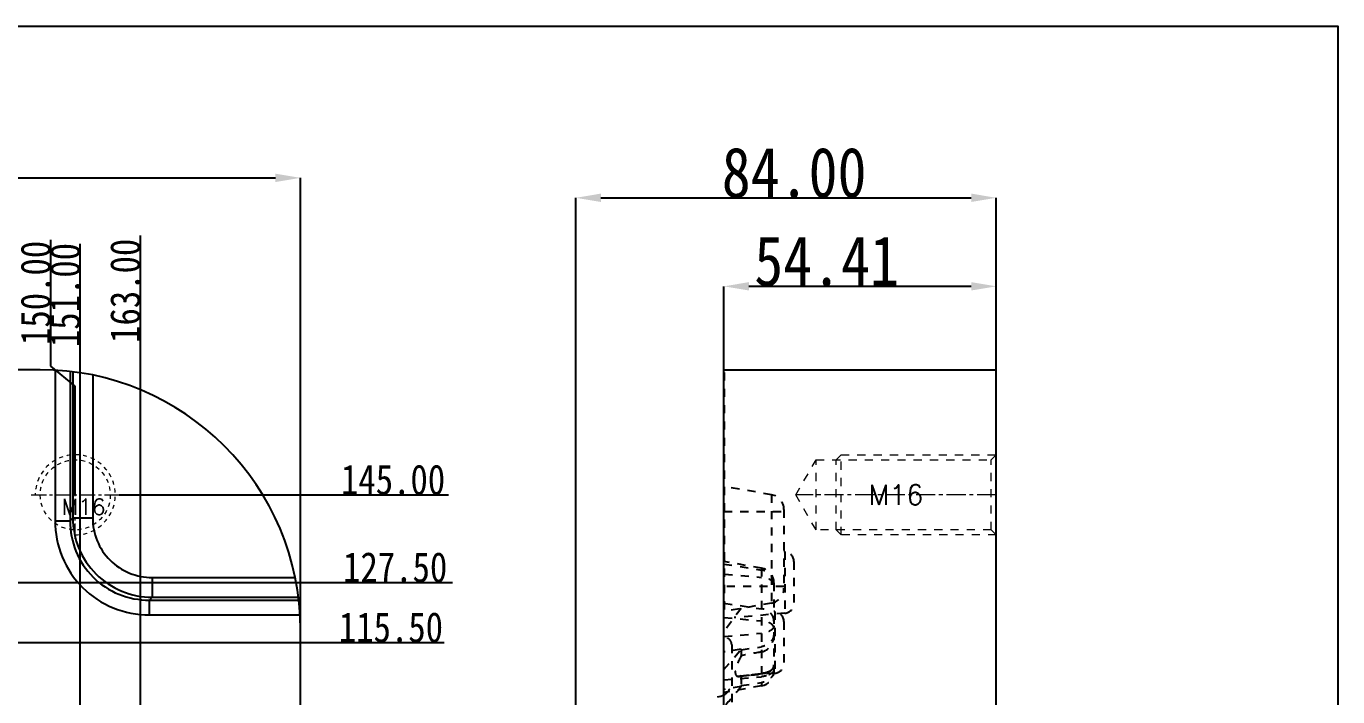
# Model space of a CAD drawing. Header units: millimetres. Extents: x -840 to 1682, y -9216 to -2117.
# Drawn here: x 512.3 to 774.4, y -5350.3 to -5216.3 of the extents above; entities that cross this region are included whole.
import ezdxf
from ezdxf.enums import TextEntityAlignment as Align

# ---------------------------------------------------------------- set-up
doc = ezdxf.new("R2010")
doc.units = ezdxf.units.MM
doc.header["$LTSCALE"] = 16.335
doc.header["$PDMODE"] = 3
doc.header["$PDSIZE"] = 8
doc.linetypes.add('CENTER', pattern=[0.6, 0.375, -0.075, 0.075, -0.075])
doc.linetypes.add('HIDDEN', pattern=[0.2, 0.1, -0.1])
doc.layers.get('0').update_dxf_attribs({"linetype": 'CONTINUOUS'})
doc.layers.get('Defpoints').update_dxf_attribs({"linetype": 'CONTINUOUS'})
doc.layers.add('DEFAULT_2', color=8, linetype='HIDDEN')
doc.layers.add('dim', color=82, linetype='CONTINUOUS', lineweight=9)
doc.layers.add('screw', color=33, linetype='CONTINUOUS', lineweight=13)
doc.styles.get("Standard").update_dxf_attribs({"font": 'txt', "width": 0.85})
doc.styles.add('TXT', font='txt.shx', dxfattribs={"bigfont": 'gbcbig.shx'})
doc.dimstyles.new('mold', dxfattribs={"dimtxt": 10, "dimasz": 5, "dimexe": 0, "dimexo": 0, "dimgap": 0, "dimtad": 1, "dimzin": 1, "dimdsep": 46, "dimtxsty": 'Standard', "dimcen": 0, "dimclrd": 4, "dimclre": 4, "dimclrt": 6, "dimazin": 0, "dimtfac": 1, "dimtofl": 0, "dimtmove": 0, "dimatfit": 3, "dimfxl": 0, "dimarcsym": 0})

# ---------------------------------------------------------------- blocks, each defined once
blk = doc.blocks.new('*D648')
at = {"color": 4, "lineweight": -2}
for p, q in [((622.11, -5377.13), (622.11, -5250.62)), ((627.11, -5250.62), (701.11, -5250.62)), ((706.11, -5284.97), (706.11, -5250.62))]:
    blk.add_line(p, q, dxfattribs=at)
at = {"color": 4}
for points in [[(627.11, -5249.78), (627.11, -5251.45), (622.11, -5250.62)], [(701.11, -5249.78), (701.11, -5251.45), (706.11, -5250.62)]]:
    blk.add_solid(points, dxfattribs=at)
at = {"layer": 'Defpoints', "color": 0}
for p in [(706.11, -5250.62), (706.11, -5284.97), (622.11, -5377.13)]:
    blk.add_point(p, dxfattribs=at)
at = {"color": 6, "insert": (665.73, -5245.62), "char_height": 10, "attachment_point": 5}
blk.add_mtext('84.00', dxfattribs=at)
blk = doc.blocks.new('*D649')
at = {"color": 4, "lineweight": -2}
for p, q in [((651.7, -5284.97), (651.7, -5268.31)), ((701.11, -5268.31), (656.7, -5268.31)), ((706.11, -5284.97), (706.11, -5268.31))]:
    blk.add_line(p, q, dxfattribs=at)
at = {"color": 4}
for points in [[(656.7, -5267.47), (656.7, -5269.14), (651.7, -5268.31)], [(701.11, -5267.47), (701.11, -5269.14), (706.11, -5268.31)]]:
    blk.add_solid(points, dxfattribs=at)
at = {"layer": 'Defpoints', "color": 0}
for p in [(651.7, -5268.31), (651.7, -5284.97), (706.11, -5284.97)]:
    blk.add_point(p, dxfattribs=at)
at = {"color": 6, "insert": (672.22, -5263.31), "char_height": 10, "attachment_point": 5}
blk.add_mtext('54.41', dxfattribs=at)
blk = doc.blocks.new('screw_m16_g')
at = {"layer": 'screw', "color": 1, "linetype": 'CENTER', "ltscale": 0.497582}
for p, q in [((0, -8.8), (0, 8.8)), ((-8.8, 0), (8.8, 0))]:
    blk.add_line(p, q, dxfattribs=at)
at = {"layer": 'screw', "color": 33, "linetype": 'HIDDEN', "ltscale": 0.497582}
blk.add_circle((0, 0), 7, dxfattribs=at)
at = {"layer": 'screw', "color": 92, "linetype": 'HIDDEN', "ltscale": 0.497582}
blk.add_arc((0, 0), 8, 270, 180, dxfattribs=at)
at = {"layer": 'screw', "color": 6, "style": 'TXT'}
blk.add_text('M16', height=3.2, dxfattribs=at).set_placement((-2.72, -4))
blk = doc.blocks.new('*D707')
at = {"color": 4, "lineweight": -2}
for p, q in [((177.1, -5336.97), (177.1, -5246.64)), ((182.1, -5246.64), (562.1, -5246.64)), ((567.1, -5336.97), (567.1, -5246.64))]:
    blk.add_line(p, q, dxfattribs=at)
at = {"color": 4}
for points in [[(182.1, -5245.8), (182.1, -5247.47), (177.1, -5246.64)], [(562.1, -5245.8), (562.1, -5247.47), (567.1, -5246.64)]]:
    blk.add_solid(points, dxfattribs=at)
at = {"layer": 'Defpoints', "color": 0}
for p in [(567.1, -5246.64), (177.1, -5336.97), (567.1, -5336.97)]:
    blk.add_point(p, dxfattribs=at)
at = {"color": 6, "insert": (358.06, -5241.64), "char_height": 10, "attachment_point": 5}
blk.add_mtext('390.00', dxfattribs=at)
blk = doc.blocks.new('*D721')
at = {"layer": 'Defpoints', "color": 0}
for p in [(492.5, -5339.47), (574.55, -5339.47), (372.1, -5454.97)]:
    blk.add_point(p, dxfattribs=at)
at = {"layer": 'dim', "color": 4, "lineweight": -2}
blk.add_line((492.5, -5339.47), (595.8, -5339.47), dxfattribs=at)
at = {"layer": 'dim', "color": 6, "insert": (585.17, -5336.47), "char_height": 6, "attachment_point": 5}
blk.add_mtext('115.50', dxfattribs=at)
blk = doc.blocks.new('*D722')
at = {"layer": 'Defpoints', "color": 0}
for p in [(396.5, -5327.47), (574.55, -5327.47), (372.1, -5454.97)]:
    blk.add_point(p, dxfattribs=at)
at = {"layer": 'dim', "color": 4, "lineweight": -2}
blk.add_line((396.5, -5327.47), (597.5, -5327.47), dxfattribs=at)
at = {"layer": 'dim', "color": 6, "insert": (586.02, -5324.47), "char_height": 6, "attachment_point": 5}
blk.add_mtext('127.50', dxfattribs=at)
blk = doc.blocks.new('*D723')
at = {"layer": 'Defpoints', "color": 0}
for p in [(530.9, -5309.97), (574.55, -5309.97), (372.1, -5454.97)]:
    blk.add_point(p, dxfattribs=at)
at = {"layer": 'dim', "color": 4, "lineweight": -2}
blk.add_line((530.9, -5309.97), (596.65, -5309.97), dxfattribs=at)
at = {"layer": 'dim', "color": 6, "insert": (585.6, -5306.97), "char_height": 6, "attachment_point": 5}
blk.add_mtext('145.00', dxfattribs=at)
blk = doc.blocks.new('*D728')
at = {"layer": 'Defpoints', "color": 0}
for p in [(523.1, -5280.25), (523.1, -5369.07), (372.1, -5454.97)]:
    blk.add_point(p, dxfattribs=at)
at = {"layer": 'dim', "color": 4, "lineweight": -2}
blk.add_line((523.1, -5369.07), (523.1, -5259.85), dxfattribs=at)
at = {"layer": 'dim', "color": 6, "insert": (520.1, -5270.05), "char_height": 6, "attachment_point": 5, "rotation": 90}
blk.add_mtext('151.00', dxfattribs=at)
blk = doc.blocks.new('*D729')
at = {"layer": 'Defpoints', "color": 0}
for p in [(517.21, -5280.25), (522.1, -5309.97), (372.1, -5454.97)]:
    blk.add_point(p, dxfattribs=at)
at = {"layer": 'dim', "color": 4, "lineweight": -2}
for p, q in [((517.21, -5284.25), (517.21, -5259)), ((522.1, -5288.25), (517.21, -5284.25)), ((522.1, -5309.97), (522.1, -5288.25))]:
    blk.add_line(p, q, dxfattribs=at)
at = {"layer": 'dim', "color": 6, "insert": (514.21, -5269.62), "char_height": 6, "attachment_point": 5, "rotation": 90}
blk.add_mtext('150.00', dxfattribs=at)
blk = doc.blocks.new('*D730')
at = {"layer": 'Defpoints', "color": 0}
for p in [(535.1, -5280.25), (535.1, -5423.57), (372.1, -5454.97)]:
    blk.add_point(p, dxfattribs=at)
at = {"layer": 'dim', "color": 4, "lineweight": -2}
blk.add_line((535.1, -5423.57), (535.1, -5258.15), dxfattribs=at)
at = {"layer": 'dim', "color": 6, "insert": (532.1, -5269.2), "char_height": 6, "attachment_point": 5, "rotation": 90}
blk.add_mtext('163.00', dxfattribs=at)

msp = doc.modelspace()

# ---------------------------------------------------------------- linework, layer by layer
at = {"color": 7, "linetype": 'Continuous'}
for p, q in [((515.099, -5284.969), (229.099, -5284.969)), ((518.086, -5285.055), (518.086, -5315.167)), ((521.057, -5285.312), (521.057, -5315.167)), ((521.615, -5285.379), (521.615, -5314.609)), ((651.7, -5354.013), (651.7, -5284.969)), ((651.7, -5284.969), (706.105, -5284.969)), ((706.105, -5624.969), (706.105, -5284.969)), ((525.576, -5286.036), (525.576, -5314.609)), ((518.086, -5315.167), (521.057, -5315.167)), ((521.615, -5314.609), (521.057, -5315.167)), ((525.576, -5314.609), (521.615, -5314.609)), ((537.459, -5326.492), (537.459, -5330.453)), ((537.459, -5326.492), (566.033, -5326.492)), ((537.459, -5330.453), (536.901, -5331.012)), ((536.901, -5333.983), (536.901, -5331.012)), ((536.901, -5331.012), (566.757, -5331.012)), ((537.459, -5330.453), (566.689, -5330.453)), ((536.901, -5333.983), (567.013, -5333.983)), ((567.099, -5572.969), (567.099, -5336.969))]:
    msp.add_line(p, q, dxfattribs=at)
msp.add_lwpolyline([(102.751, -5216.335), (774.352, -5216.335), (774.352, -5704.391), (102.751, -5704.391)], close=True)
for centre, radius, start, end in [((515.099, -5336.969), 52, 0, 90), ((515.099, -5336.969), 52, 0, 90), ((442.449, -5419.844), 81.393, 0, 90), ((442.449, -5419.844), 79.886, 0, 90), ((442.449, -5419.844), 72.532, 0, 90), ((650.245, -5347.312), 3.015, 273, 299.28063)]:
    msp.add_arc(centre, radius, start, end, dxfattribs=at)
for points, knots in [([(518.086, -5315.167), (518.086, -5317.617), (519.048, -5322.569), (523.225, -5328.842), (529.497, -5333.02), (534.451, -5333.982), (536.901, -5333.983)], [0, 0, 0, 0, 0.2500086, 0.4999555, 0.7499226, 1, 1, 1, 1]), ([(521.057, -5315.167), (521.049, -5317.232), (521.844, -5321.412), (525.358, -5326.709), (530.655, -5330.224), (534.835, -5331.019), (536.901, -5331.012)], [0, 0, 0, 0, 0.2499953, 0.4999552, 0.7499354, 1, 1, 1, 1]), ([(521.615, -5314.609), (521.625, -5316.667), (522.455, -5320.826), (525.978, -5326.088), (531.24, -5329.612), (535.4, -5330.443), (537.459, -5330.453)], [0, 0, 0, 0, 0.2499397, 0.4999186, 0.7499203, 1, 1, 1, 1]), ([(525.576, -5314.609), (525.576, -5316.156), (526.184, -5319.283), (528.821, -5323.245), (532.783, -5325.884), (535.912, -5326.492), (537.459, -5326.492)], [0, 0, 0, 0, 0.2499874, 0.499918, 0.7498717, 1, 1, 1, 1])]:
    msp.add_open_spline(points, degree=3, knots=knots, dxfattribs=at)
at = {"layer": 'DEFAULT_2', "color": 8, "linetype": 'HIDDEN'}
for p, q in [((651.8, -5332.878), (651.8, -5284.969)), ((651.8, -5294.484), (651.7, -5294.484)), ((651.8, -5296.229), (651.7, -5296.229)), ((651.8, -5299.446), (651.7, -5299.446)), ((651.8, -5303.001), (651.7, -5303.001)), ((651.8, -5304.852), (651.7, -5304.852)), ((651.8, -5308.233), (651.7, -5308.233)), ((661.221, -5309.961), (651.7, -5308.283)), ((661.221, -5309.961), (661.221, -5331.604)), ((651.7, -5313.283), (663.7, -5313.283)), ((663.7, -5312.916), (663.7, -5328.649)), ((663.875, -5321.31), (663.7, -5321.294)), ((663.875, -5321.31), (663.875, -5333.629)), ((659.221, -5324.631), (651.7, -5323.305)), ((651.8, -5323.337), (651.7, -5323.32)), ((651.7, -5323.799), (659.221, -5324.994)), ((659.221, -5324.631), (659.221, -5348.143)), ((665.7, -5323.302), (665.7, -5331.637)), ((651.8, -5325.814), (659.221, -5326.468)), ((663.7, -5328.283), (651.7, -5328.283)), ((661.7, -5327.588), (661.7, -5345.17)), ((661.221, -5331.604), (651.7, -5333.283)), ((651.7, -5331.645), (659.221, -5332.743)), ((655.157, -5332.673), (651.7, -5337.283)), ((651.7, -5332.862), (651.8, -5332.878)), ((651.7, -5334.493), (659.221, -5335.156)), ((663.875, -5333.629), (653.778, -5334.512)), ((661.875, -5333.31), (661.7, -5333.294)), ((661.875, -5333.31), (661.875, -5345.629)), ((663.7, -5335.302), (663.7, -5343.637)), ((651.7, -5338.283), (659.221, -5337.62)), ((653.26, -5339.958), (653.26, -5549.98)), ((655.157, -5340.966), (659.221, -5340.317)), ((655.167, -5340.826), (651.7, -5341.362)), ((651.7, -5344.886), (655.167, -5340.826)), ((655.157, -5340.966), (655.157, -5342.105)), ((661.875, -5345.629), (654.728, -5346.254)), ((651.7, -5346.969), (659.221, -5346.306)), ((659.221, -5348.143), (651.7, -5349.469)), ((655.176, -5348.302), (651.7, -5348.839)), ((655.157, -5346.154), (654.729, -5346.253)), ((654.731, -5346.249), (655.157, -5346.154)), ((655.157, -5346.154), (655.157, -5348.083)), ((655.157, -5348.083), (659.221, -5347.493))]:
    msp.add_line(p, q, dxfattribs=at)
for centre, radius, start, end in [((660.7, -5312.916), 3, 0, 80), ((663.7, -5323.302), 2, 0, 85), ((658.7, -5327.586), 3, 0, 80), ((660.7, -5328.649), 3, 280, 0), ((663.7, -5331.637), 2, 275, 0), ((661.7, -5335.302), 2, 0, 85), ((651.753, -5339.958), 1.508, 0, 92), ((725.606, -5712.226), 376.766, 100.14835, 100.77679), ((620.65, -5032.346), 315.699, 276.2752, 277.01772), ((618.998, -5018.534), 329.61, 276.65113, 277.00944), ((658.7, -5345.188), 3, 280, 0), ((658.845, -5340.735), 4.945, 283.05743, 285.92505), ((660.359, -5343.946), 1.344, 321.89403, 332.26167), ((661.7, -5343.637), 2, 275, 0), ((650.245, -5347.312), 3.015, 299.28063, 0), ((622.108, -5045.241), 302.722, 276.2677, 276.65192)]:
    msp.add_arc(centre, radius, start, end, dxfattribs=at)
for points, knots in [([(661.7, -5327.657), (661.7, -5327.343), (661.573, -5326.7), (661.033, -5325.87), (660.218, -5325.26), (659.56, -5325.048), (659.221, -5324.994)], [0, 0, 0, 0, 0.2392189, 0.484395, 0.7384273, 1, 1, 1, 1]), ([(661.7, -5327.945), (661.7, -5327.764), (661.532, -5327.354), (660.963, -5326.919), (660.167, -5326.603), (659.552, -5326.497), (659.221, -5326.468)], [0, 0, 0, 0, 0.175834, 0.3985836, 0.6783461, 1, 1, 1, 1]), ([(661.7, -5335.188), (661.7, -5334.898), (661.569, -5334.299), (661.022, -5333.537), (660.207, -5332.983), (659.558, -5332.792), (659.221, -5332.743)], [0, 0, 0, 0, 0.2301302, 0.4714585, 0.7290004, 1, 1, 1, 1]), ([(661.7, -5336.633), (661.7, -5336.452), (661.532, -5336.042), (660.963, -5335.607), (660.167, -5335.291), (659.552, -5335.185), (659.221, -5335.156)], [0, 0, 0, 0, 0.175834, 0.3985836, 0.6783461, 1, 1, 1, 1]), ([(661.519, -5334.339), (661.489, -5334.27), (661.353, -5333.998), (661.162, -5333.753), (660.998, -5333.592)], [0, 0, 0, 0, 0.2451231, 1, 1, 1, 1]), ([(661.7, -5335.188), (661.7, -5334.971), (661.652, -5334.678), (661.549, -5334.406), (661.519, -5334.339)], [0, 0, 0, 0, 0.7460354, 1, 1, 1, 1]), ([(661.7, -5336.143), (661.7, -5336.324), (661.532, -5336.734), (660.963, -5337.169), (660.167, -5337.485), (659.552, -5337.591), (659.221, -5337.62)], [0, 0, 0, 0, 0.175834, 0.3985836, 0.6783461, 1, 1, 1, 1]), ([(661.7, -5337.644), (661.7, -5337.959), (661.573, -5338.604), (661.033, -5339.437), (660.218, -5340.05), (659.56, -5340.263), (659.221, -5340.317)], [0, 0, 0, 0, 0.2396338, 0.4849904, 0.7388647, 1, 1, 1, 1]), ([(661.519, -5336.12), (661.489, -5336.078), (661.34, -5335.901), (661.152, -5335.76), (660.998, -5335.669)], [0, 0, 0, 0, 0.2270786, 1, 1, 1, 1]), ([(661.519, -5336.656), (661.489, -5336.698), (661.34, -5336.876), (661.152, -5337.016), (660.998, -5337.107)], [0, 0, 0, 0, 0.2270786, 1, 1, 1, 1]), ([(659.221, -5341.354), (659.706, -5341.267), (660.623, -5340.758), (661.199, -5339.922), (661.4, -5339.469)], [0, 0, 0, 0, 0.4987329, 1, 1, 1, 1]), ([(661.4, -5339.469), (661.448, -5339.361), (661.617, -5338.924), (661.7, -5338.452), (661.7, -5338.101)], [0, 0, 0, 0, 0.2524671, 1, 1, 1, 1]), ([(655.157, -5342.105), (654.865, -5342.645), (654.476, -5343.433), (654.113, -5344.468), (653.971, -5345.106), (653.952, -5345.624), (654.073, -5346.026), (654.373, -5346.254), (654.609, -5346.265), (654.728, -5346.254)], [0, 0, 0, 0, 0.3796814, 0.5416301, 0.6768835, 0.7819183, 0.8601636, 0.9261189, 1, 1, 1, 1]), ([(661.7, -5344.828), (661.7, -5345.01), (661.532, -5345.42), (660.963, -5345.855), (660.167, -5346.17), (659.552, -5346.276), (659.221, -5346.306)], [0, 0, 0, 0, 0.175834, 0.3985836, 0.6783461, 1, 1, 1, 1]), ([(661.7, -5345.061), (661.7, -5345.349), (661.569, -5345.946), (661.021, -5346.704), (660.207, -5347.254), (659.558, -5347.444), (659.221, -5347.493)], [0, 0, 0, 0, 0.2295481, 0.4706368, 0.7284065, 1, 1, 1, 1]), ([(660.639, -5345.336), (660.538, -5345.38), (660.08, -5345.547), (659.596, -5345.634), (659.221, -5345.68)], [0, 0, 0, 0, 0.2246908, 1, 1, 1, 1]), ([(659.221, -5345.68), (659.285, -5345.673), (659.534, -5345.639), (659.781, -5345.594), (659.962, -5345.552)], [0, 0, 0, 0, 0.2577172, 1, 1, 1, 1]), ([(660.201, -5345.49), (660.238, -5345.48), (660.378, -5345.438), (660.516, -5345.388), (660.616, -5345.346)], [0, 0, 0, 0, 0.259479, 1, 1, 1, 1]), ([(661.182, -5345.013), (661.144, -5345.045), (660.975, -5345.173), (660.787, -5345.273), (660.639, -5345.336)], [0, 0, 0, 0, 0.2375988, 1, 1, 1, 1]), ([(661.562, -5344.545), (661.495, -5344.68), (661.372, -5344.845), (661.222, -5344.98), (661.182, -5345.013)], [0, 0, 0, 0, 0.7428872, 1, 1, 1, 1]), ([(661.7, -5345.061), (661.7, -5345.277), (661.652, -5345.568), (661.549, -5345.838), (661.519, -5345.906)], [0, 0, 0, 0, 0.745931, 1, 1, 1, 1]), ([(661.548, -5344.571), (661.573, -5344.524), (661.662, -5344.325), (661.7, -5344.105), (661.7, -5343.94)], [0, 0, 0, 0, 0.2444901, 1, 1, 1, 1]), ([(655.176, -5348.302), (655.173, -5348.285), (655.161, -5348.213), (655.157, -5348.139), (655.157, -5348.083)], [0, 0, 0, 0, 0.2342934, 1, 1, 1, 1]), ([(660.2, -5346.127), (660.123, -5346.15), (659.802, -5346.233), (659.472, -5346.283), (659.221, -5346.306)], [0, 0, 0, 0, 0.2412832, 1, 1, 1, 1])]:
    msp.add_open_spline(points, degree=3, knots=knots, dxfattribs=at)
for points in [[(661.7, -5327.657), (661.7, -5327.343), (661.637, -5327.023), (661.519, -5326.732)], [(661.7, -5337.644), (661.7, -5337.959), (661.637, -5338.28), (661.519, -5338.572)], [(655.157, -5340.966), (655.157, -5340.919), (655.161, -5340.872), (655.167, -5340.826)], [(660.616, -5345.346), (660.712, -5345.306), (660.806, -5345.26), (660.896, -5345.209)], [(660.896, -5345.209), (660.99, -5345.156), (661.08, -5345.096), (661.164, -5345.028)], [(661.164, -5345.028), (661.257, -5344.954), (661.343, -5344.869), (661.416, -5344.775)], [(655.176, -5348.302), (654.017, -5349.663), (652.858, -5351.025), (651.7, -5352.387)], [(654.728, -5346.254), (654.655, -5346.261), (654.58, -5346.26), (654.506, -5346.25)]]:
    msp.add_open_spline(points, degree=3, dxfattribs=at)
at = {"layer": 'screw', "linetype": 'HIDDEN', "ltscale": 0.995164}
for p, q in [((666.064, -5309.969), (670.105, -5302.969)), ((670.105, -5302.969), (705.105, -5302.969)), ((670.105, -5316.969), (670.105, -5302.969)), ((705.105, -5302.969), (706.105, -5301.969)), ((705.105, -5316.969), (705.105, -5302.969)), ((670.105, -5316.969), (666.064, -5309.969)), ((705.105, -5316.969), (670.105, -5316.969)), ((706.105, -5317.969), (705.105, -5316.969))]:
    msp.add_line(p, q, dxfattribs=at)
at = {"layer": 'screw', "color": 92, "linetype": 'HIDDEN', "ltscale": 0.995164}
for p, q in [((674.105, -5302.969), (675.105, -5301.969)), ((674.105, -5316.969), (674.105, -5302.969)), ((675.105, -5301.969), (706.105, -5301.969)), ((675.105, -5317.969), (675.105, -5301.969)), ((675.105, -5317.969), (674.105, -5316.969)), ((706.105, -5317.969), (675.105, -5317.969))]:
    msp.add_line(p, q, dxfattribs=at)
at = {"layer": 'screw', "color": 1, "linetype": 'CENTER', "ltscale": 0.621977}
msp.add_line((706.105, -5309.969), (666.064, -5309.969), dxfattribs=at)

# ---------------------------------------------------------------- block references
at = {"layer": 'screw'}
msp.add_blockref('screw_m16_g', (522.099, -5309.969), dxfattribs=at)

# ---------------------------------------------------------------- texts
at = {"layer": 'screw', "color": 222, "linetype": 'HIDDEN', "ltscale": 0.995164, "style": 'TXT'}
msp.add_text('M16', height=4, dxfattribs=at).set_placement((686.085, -5309.969), align=Align.MIDDLE)

# ---------------------------------------------------------------- dimensions: what is measured, and where the dimension line sits
for base, p1, p2, picture, middle in [((567.099, -5246.635), (177.099, -5336.969), (567.099, -5336.969), '*D707', (358.057, -5246.635)), ((706.105, -5250.615), (622.105, -5377.132), (706.105, -5284.969), '*D648', (665.726, -5250.615)), ((651.7002, -5268.3064), (706.1053, -5284.9692), (651.7002, -5284.9692), '*D649', (672.2247, -5268.3064))]:
    dim = msp.add_linear_dim(base=base, p1=p1, p2=p2, dimstyle='mold')
    dim.commit()
    dim.dimension.update_dxf_attribs({"geometry": picture, "text_midpoint": middle, "dimtype": 160})
at = {"layer": 'dim'}
for feature_location, offset, dtype, picture, middle in [((535.099, -5423.569), (0, 143.321), 1, '*D730', (532.099, -5269.199)), ((522.099, -5309.969), (-4.885, 29.721), 1, '*D729', (514.214, -5269.624)), ((523.099, -5369.069), (0, 88.821), 1, '*D728', (520.099, -5270.049)), ((530.899, -5309.969), (43.648, 0), 0, '*D723', (585.597, -5306.969)), ((396.499, -5327.469), (178.048, 0), 0, '*D722', (586.022, -5324.469)), ((492.499, -5339.469), (82.048, 0), 0, '*D721', (585.172, -5336.469))]:
    dim = msp.add_ordinate_dim(feature_location=feature_location, offset=offset, dtype=dtype, origin=(372.099, -5454.969), dimstyle='mold', override={"dimtxt": 6, "dimasz": 2}, dxfattribs=at)
    dim.commit()
    dim.dimension.update_dxf_attribs({"geometry": picture, "text_midpoint": middle})

doc.saveas('drawing.dxf')
